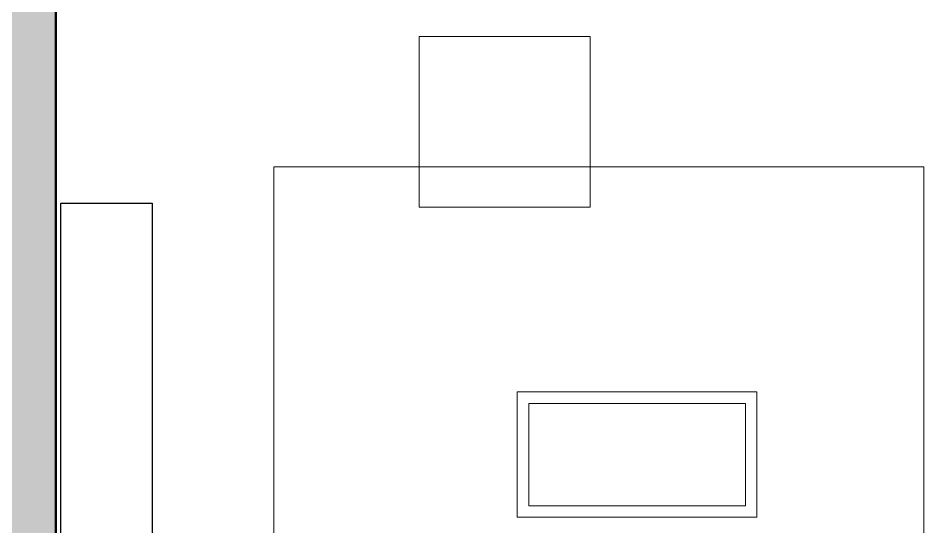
# Model space of a CAD drawing. Header units: millimetres. Extents: x -4600 to 229000, y -4300 to 19460.
# Drawn here: x 49007 to 52978, y 8842 to 11075 of the extents above; entities that cross this region are included whole.
import ezdxf

# ---------------------------------------------------------------- set-up
doc = ezdxf.new("R2010")
doc.units = ezdxf.units.MM
doc.header["$LTSCALE"] = 100
for name, color, linetype, lineweight in [('A-CABINET', 32, 'Continuous', 25), ('A-EX-STRUCT', 7, 'Continuous', 50), ('A-EX-WALL', 7, 'Continuous', 35), ('A-FURN', 7, 'Continuous', 18), ('A-RUG', 8, 'Continuous', 9)]:
    doc.layers.add(name, color=color, linetype=linetype, lineweight=lineweight)

# ---------------------------------------------------------------- blocks, each defined once
blk = doc.blocks.new('SOURCE_PROPOSED')
at = {"layer": 'A-EX-STRUCT'}
blk.add_hatch(color=256, dxfattribs=at).paths.add_polyline_path([(8931.4, 9870), (10418.5, 9870), (10418.5, 9630), (9172.2, 9630), (9172.2, 6030), (8931.4, 6030)])
blk.add_lwpolyline([(8931.4, 9870), (10418.5, 9870), (10418.5, 9630), (9172.2, 9630), (9172.2, 6030), (8931.4, 6030)], close=True, dxfattribs=at)
at = {"layer": 'A-EX-WALL'}
blk.add_line((9172.2, 9630), (9172.2, 6030), dxfattribs=at)
blk = doc.blocks.new('FURNITURE_DESIGN')
at = {"layer": 'A-CABINET'}
blk.add_lwpolyline([(9194.5, 8461.8), (9594.5, 8461.8), (9594.5, 6461.8), (9194.5, 6461.8)], close=True, dxfattribs=at)
at = {"layer": 'A-FURN'}
for points in [[(10765.2, 9194.3), (11515.2, 9194.3), (11515.2, 8444.3), (10765.2, 8444.3)], [(11195.3, 7633.8), (12245.3, 7633.8), (12245.3, 7083.8), (11195.3, 7083.8)], [(11245.3, 7583.8), (12195.3, 7583.8), (12195.3, 7133.8), (11245.3, 7133.8)]]:
    blk.add_lwpolyline(points, close=True, dxfattribs=at)
at = {"layer": 'A-RUG'}
blk.add_lwpolyline([(10128, 8621.1), (12978, 8621.1), (12978, 5921.1), (10128, 5921.1)], close=True, dxfattribs=at)
blk = doc.blocks.new('A02_SHEET')
for name in ['SOURCE_PROPOSED', 'FURNITURE_DESIGN']:
    blk.add_blockref(name, (0, 1800))

msp = doc.modelspace()

# ---------------------------------------------------------------- block references
msp.add_blockref('A02_SHEET', (40000, 0))

doc.saveas('drawing.dxf')
